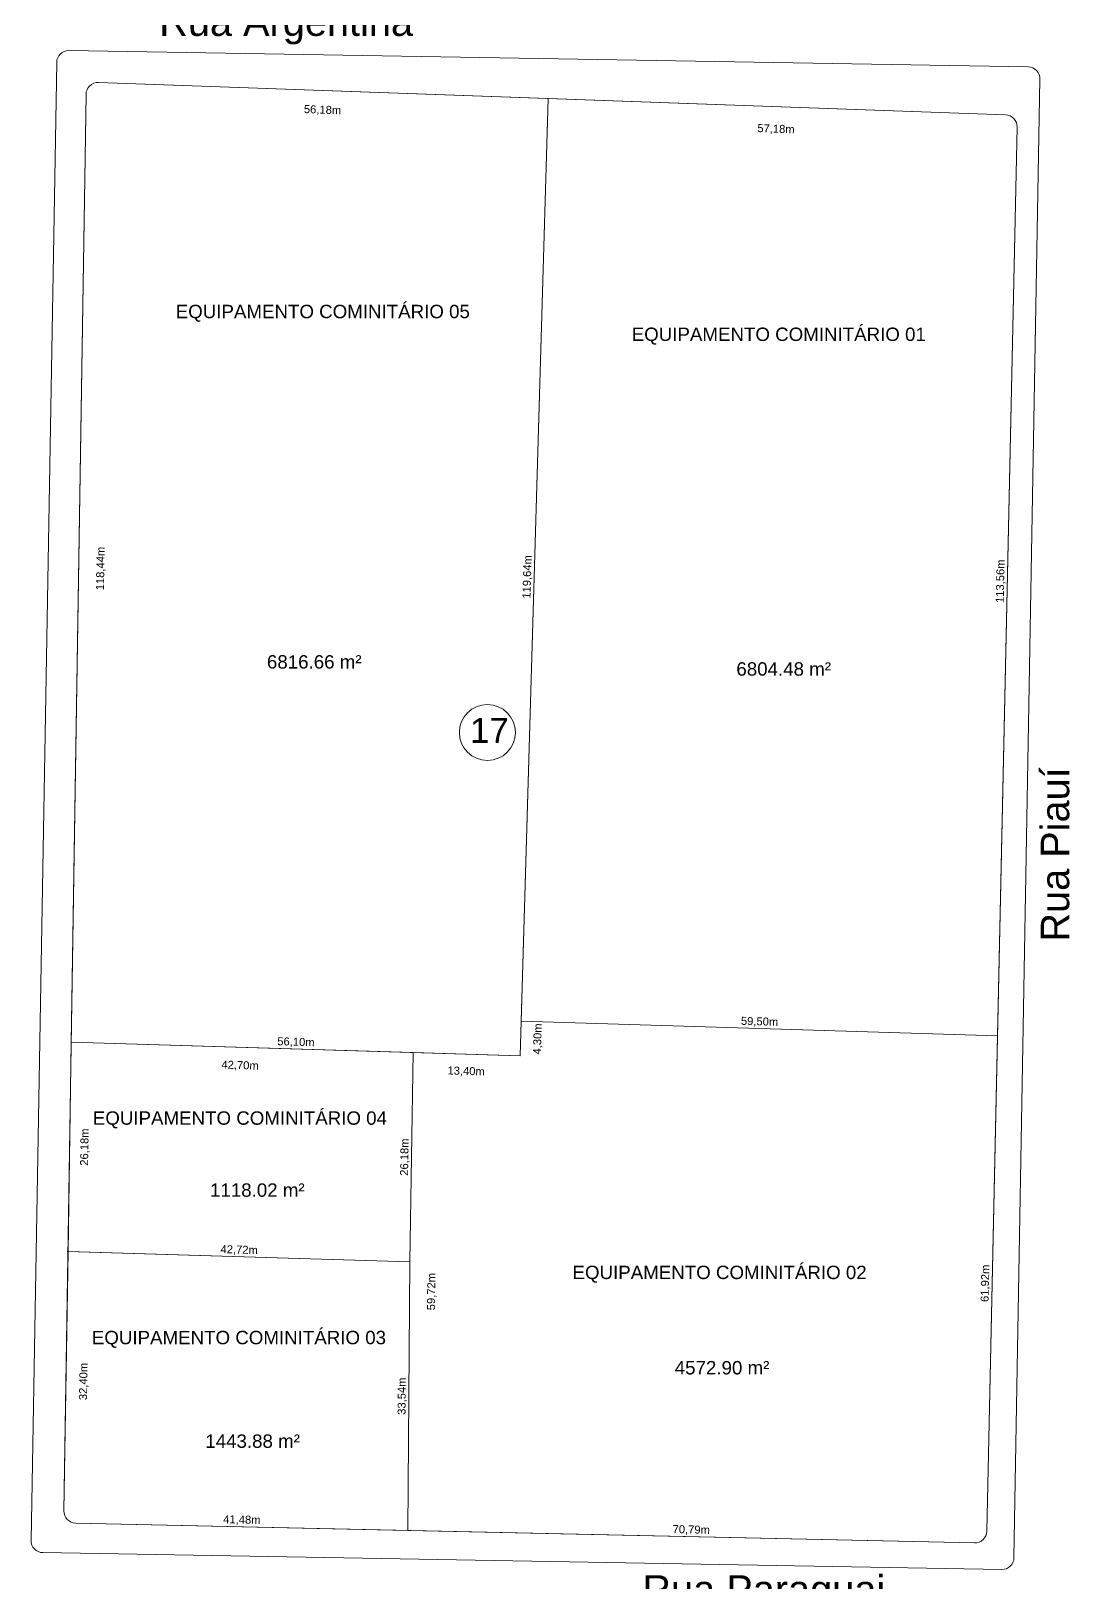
# Model space of a CAD drawing. Header units: metres. Extents: x 3808 to 8215, y 2374 to 6187.
# Drawn here: x 5150.7 to 5280, y 4597.6 to 4791.5 of the extents above; entities that cross this region are included whole.
import ezdxf

# ---------------------------------------------------------------- set-up
doc = ezdxf.new("R2010")
doc.units = ezdxf.units.M
for name, color, linetype in [('Areas Lotes', 1, 'Continuous'), ('Calçada', 8, 'Continuous'), ('Lote', 7, 'Continuous'), ('Nome das Ruas', 7, 'Continuous'), ('Nº. quadra', 7, 'Continuous'), ('quadras', 7, 'Continuous')]:
    doc.layers.add(name, color=color, linetype=linetype)
doc.styles.add('Arial', font='arial.ttf')
doc.dimstyles.new('Copy(2) of ISO-25', dxfattribs={"dimtxt": 1, "dimasz": 2.5, "dimexe": 1.25, "dimexo": 0.625, "dimgap": 0.2, "dimtad": 1, "dimtoh": 1, "dimlfac": 1, "dimzin": 1, "dimtxsty": 'Arial', "dimblk": 'NONE', "dimcen": 0, "dimse1": 1, "dimse2": 1, "dimsd1": 1, "dimsd2": 1, "dimclrt": 256, "dimaunit": 1, "dimadec": 3, "dimazin": 0, "dimtfac": 1, "dimtmove": 0, "dimatfit": 3, "dimldrblk": 'NONE', "dimfxl": 1, "dimtolj": 1, "dimtzin": 0, "dimarcsym": 0})

# ---------------------------------------------------------------- blocks, each defined once
blk = doc.blocks.new('*D4571')
at = {"layer": 'Defpoints', "color": 0, "linetype": 'Continuous', "transparency": 16777216}
for p in [(5197.76, 4604.13), (5197.76, 4604.13), (5268.53, 4602.56)]:
    blk.add_point(p, dxfattribs=at)
at = {"layer": 'Lote', "linetype": 'Continuous', "lineweight": 5, "transparency": 16777216, "insert": (5233.16, 4604.15), "char_height": 1, "attachment_point": 5, "rotation": 358.7323, "style": 'Arial'}
blk.add_mtext('\\A1;70,79m', dxfattribs=at)
blk = doc.blocks.new('_None')
blk = doc.blocks.new('*D4572')
at = {"layer": 'Defpoints', "color": 0, "linetype": 'Continuous', "transparency": 16777216}
for p in [(5156.29, 4605.05), (5156.29, 4605.05), (5197.76, 4604.13)]:
    blk.add_point(p, dxfattribs=at)
at = {"layer": 'Lote', "linetype": 'Continuous', "lineweight": 5, "transparency": 16777216, "insert": (5177.04, 4605.39), "char_height": 1, "attachment_point": 5, "rotation": 358.7323, "style": 'Arial'}
blk.add_mtext('\\A1;41,48m', dxfattribs=at)
blk = doc.blocks.new('*D4573')
at = {"layer": 'Defpoints', "color": 0, "linetype": 'Continuous', "transparency": 16777216}
for p in [(5198.02, 4637.67), (5197.76, 4604.13), (5197.76, 4604.13)]:
    blk.add_point(p, dxfattribs=at)
at = {"layer": 'Lote', "linetype": 'Continuous', "lineweight": 5, "transparency": 16777216, "insert": (5197.09, 4620.9), "char_height": 1, "attachment_point": 5, "rotation": 89.5531, "style": 'Arial'}
blk.add_mtext('\\A1;33,54m', dxfattribs=at)
blk = doc.blocks.new('*D4574')
at = {"layer": 'Defpoints', "color": 0, "linetype": 'Continuous', "transparency": 16777216}
for p in [(5198.41, 4663.85), (5198.41, 4663.85), (5198.02, 4637.67)]:
    blk.add_point(p, dxfattribs=at)
at = {"layer": 'Lote', "linetype": 'Continuous', "lineweight": 5, "transparency": 16777216, "insert": (5197.42, 4650.77), "char_height": 1, "attachment_point": 5, "rotation": 89.1471, "style": 'Arial'}
blk.add_mtext('\\A1;26,18m', dxfattribs=at)
blk = doc.blocks.new('*D4575')
at = {"layer": 'Defpoints', "color": 0, "linetype": 'Continuous', "transparency": 16777216}
for p in [(5155.32, 4638.96), (5155.32, 4638.96), (5198.02, 4637.67)]:
    blk.add_point(p, dxfattribs=at)
at = {"layer": 'Lote', "linetype": 'Continuous', "lineweight": 5, "transparency": 16777216, "insert": (5176.7, 4639.12), "char_height": 1, "attachment_point": 5, "rotation": 358.2652, "style": 'Arial'}
blk.add_mtext('\\A1;42,72m', dxfattribs=at)
blk = doc.blocks.new('*D4576')
at = {"layer": 'Defpoints', "color": 0, "linetype": 'Continuous', "transparency": 16777216}
for p in [(5155.32, 4638.96), (5154.82, 4606.57), (5157.86, 4606.52)]:
    blk.add_point(p, dxfattribs=at)
at = {"layer": 'Lote', "linetype": 'Continuous', "lineweight": 5, "transparency": 16777216, "insert": (5157.32, 4622.73), "char_height": 1, "attachment_point": 5, "rotation": 89.1084, "style": 'Arial'}
blk.add_mtext('\\A1;32,40m', dxfattribs=at)
blk = doc.blocks.new('*D4577')
at = {"layer": 'Defpoints', "color": 0, "linetype": 'Continuous', "transparency": 16777216}
for p in [(5155.73, 4665.14), (5158.46, 4665.1), (5155.32, 4638.96)]:
    blk.add_point(p, dxfattribs=at)
at = {"layer": 'Lote', "linetype": 'Continuous', "lineweight": 5, "transparency": 16777216, "insert": (5157.46, 4652.02), "char_height": 1, "attachment_point": 5, "rotation": 89.1084, "style": 'Arial'}
blk.add_mtext('\\A1;26,18m', dxfattribs=at)
blk = doc.blocks.new('*D4578')
at = {"layer": 'Defpoints', "color": 0, "linetype": 'Continuous', "transparency": 16777216}
for p in [(5198.41, 4663.85), (5197.76, 4604.13), (5201.24, 4604.09)]:
    blk.add_point(p, dxfattribs=at)
at = {"layer": 'Lote', "linetype": 'Continuous', "lineweight": 5, "transparency": 16777216, "insert": (5200.77, 4633.96), "char_height": 1, "attachment_point": 5, "rotation": 89.3751, "style": 'Arial'}
blk.add_mtext('\\A1;59,72m', dxfattribs=at)
blk = doc.blocks.new('*D4579')
at = {"layer": 'Defpoints', "color": 0, "linetype": 'Continuous', "transparency": 16777216}
for p in [(5155.73, 4665.14), (5198.41, 4663.85), (5155.64, 4662.01)]:
    blk.add_point(p, dxfattribs=at)
at = {"layer": 'Lote', "linetype": 'Continuous', "lineweight": 5, "transparency": 16777216, "insert": (5176.81, 4662.17), "char_height": 1, "attachment_point": 5, "rotation": 358.2652, "style": 'Arial'}
blk.add_mtext('\\A1;42,70m', dxfattribs=at)
blk = doc.blocks.new('*D4580')
at = {"layer": 'Defpoints', "color": 0, "linetype": 'Continuous', "transparency": 16777216}
for p in [(5155.73, 4665.14), (5211.81, 4663.44), (5211.81, 4663.44)]:
    blk.add_point(p, dxfattribs=at)
at = {"layer": 'Lote', "linetype": 'Continuous', "lineweight": 5, "transparency": 16777216, "insert": (5183.79, 4665.09), "char_height": 1, "attachment_point": 5, "rotation": 358.2652, "style": 'Arial'}
blk.add_mtext('\\A1;56,10m', dxfattribs=at)
blk = doc.blocks.new('*D4581')
at = {"layer": 'Defpoints', "color": 0, "linetype": 'Continuous', "transparency": 16777216}
for p in [(5198.41, 4663.85), (5211.81, 4663.44), (5211.72, 4660.44)]:
    blk.add_point(p, dxfattribs=at)
at = {"layer": 'Lote', "linetype": 'Continuous', "lineweight": 5, "transparency": 16777216, "insert": (5205.04, 4661.44), "char_height": 1, "attachment_point": 5, "rotation": 358.2652, "style": 'Arial'}
blk.add_mtext('\\A1;13,40m', dxfattribs=at)
blk = doc.blocks.new('*D4582')
at = {"layer": 'Defpoints', "color": 0, "linetype": 'Continuous', "transparency": 16777216}
for p in [(5211.93, 4667.74), (5214.89, 4667.65), (5211.81, 4663.44)]:
    blk.add_point(p, dxfattribs=at)
at = {"layer": 'Lote', "linetype": 'Continuous', "lineweight": 5, "transparency": 16777216, "insert": (5214.03, 4665.53), "char_height": 1, "attachment_point": 5, "rotation": 88.3383, "style": 'Arial'}
blk.add_mtext('\\A1;4,30m', dxfattribs=at)
blk = doc.blocks.new('*D4583')
at = {"layer": 'Defpoints', "color": 0, "linetype": 'Continuous', "transparency": 16777216}
for p in [(5211.93, 4667.74), (5271.4, 4665.94), (5271.4, 4665.94)]:
    blk.add_point(p, dxfattribs=at)
at = {"layer": 'Lote', "linetype": 'Continuous', "lineweight": 5, "transparency": 16777216, "insert": (5241.69, 4667.64), "char_height": 1, "attachment_point": 5, "rotation": 358.2652, "style": 'Arial'}
blk.add_mtext('\\A1;59,50m', dxfattribs=at)
blk = doc.blocks.new('*D4584')
at = {"layer": 'Defpoints', "color": 0, "linetype": 'Continuous', "transparency": 16777216}
for p in [(5271.4, 4665.94), (5270.06, 4604.03), (5270.06, 4604.03)]:
    blk.add_point(p, dxfattribs=at)
at = {"layer": 'Lote', "linetype": 'Continuous', "lineweight": 5, "transparency": 16777216, "insert": (5269.93, 4635), "char_height": 1, "attachment_point": 5, "rotation": 88.7597, "style": 'Arial'}
blk.add_mtext('\\A1;61,92m', dxfattribs=at)
blk = doc.blocks.new('*D4585')
at = {"layer": 'Defpoints', "color": 0, "linetype": 'Continuous', "transparency": 16777216}
for p in [(5273.86, 4779.47), (5273.86, 4779.47), (5271.4, 4665.94)]:
    blk.add_point(p, dxfattribs=at)
at = {"layer": 'Lote', "linetype": 'Continuous', "lineweight": 5, "transparency": 16777216, "insert": (5271.83, 4722.72), "char_height": 1, "attachment_point": 5, "rotation": 88.7597, "style": 'Arial'}
blk.add_mtext('\\A1;113,56m', dxfattribs=at)
blk = doc.blocks.new('*D4586')
at = {"layer": 'Defpoints', "color": 0, "linetype": 'Continuous', "transparency": 16777216}
for p in [(5215.28, 4783.04), (5215.28, 4783.04), (5211.81, 4663.44)]:
    blk.add_point(p, dxfattribs=at)
at = {"layer": 'Lote', "linetype": 'Continuous', "lineweight": 5, "transparency": 16777216, "insert": (5212.74, 4723.26), "char_height": 1, "attachment_point": 5, "rotation": 88.3383, "style": 'Arial'}
blk.add_mtext('\\A1;119,64m', dxfattribs=at)
blk = doc.blocks.new('*D4587')
at = {"layer": 'Defpoints', "color": 0, "linetype": 'Continuous', "transparency": 16777216}
for p in [(5157.57, 4783.56), (5155.73, 4665.14), (5159.33, 4665.08)]:
    blk.add_point(p, dxfattribs=at)
at = {"layer": 'Lote', "linetype": 'Continuous', "lineweight": 5, "transparency": 16777216, "insert": (5159.45, 4724.31), "char_height": 1, "attachment_point": 5, "rotation": 89.1084, "style": 'Arial'}
blk.add_mtext('\\A1;118,44m', dxfattribs=at)
blk = doc.blocks.new('*D4588')
at = {"layer": 'Defpoints', "color": 0, "linetype": 'Continuous', "transparency": 16777216}
for p in [(5159.13, 4785.04), (5215.28, 4783.04), (5215.16, 4779.75)]:
    blk.add_point(p, dxfattribs=at)
at = {"layer": 'Lote', "linetype": 'Continuous', "lineweight": 5, "transparency": 16777216, "insert": (5187.11, 4781.55), "char_height": 1, "attachment_point": 5, "rotation": 357.9599, "style": 'Arial'}
blk.add_mtext('\\A1;56,18m', dxfattribs=at)
blk = doc.blocks.new('*D4589')
at = {"layer": 'Defpoints', "color": 0, "linetype": 'Continuous', "transparency": 16777216}
for p in [(5215.28, 4783.04), (5272.42, 4781), (5272.29, 4777.35)]:
    blk.add_point(p, dxfattribs=at)
at = {"layer": 'Lote', "linetype": 'Continuous', "lineweight": 5, "transparency": 16777216, "insert": (5243.74, 4779.17), "char_height": 1, "attachment_point": 5, "rotation": 357.9599, "style": 'Arial'}
blk.add_mtext('\\A1;57,18m', dxfattribs=at)

msp = doc.modelspace()

# ---------------------------------------------------------------- linework, layer by layer
at = {"layer": 'Calçada', "linetype": 'Continuous', "lineweight": 5}
for p, q in [((5275.228, 4786.974), (5155.438, 4789.024)), ((5153.913, 4787.55), (5150.71, 4602.874)), ((5276.702, 4785.448), (5273.464, 4600.713)), ((5271.938, 4599.24), (5152.183, 4601.348))]:
    msp.add_line(p, q, dxfattribs=at)
for centre, start, end in [((5155.413, 4787.524), 89.01954, 179.00625), ((5275.202, 4785.474), 358.9959, 89.01954), ((5152.209, 4602.848), 179.00625, 268.99138), ((5271.964, 4600.74), 268.99138, 358.9959)]:
    msp.add_arc(centre, 1.5, start, end, dxfattribs=at)
at = {"layer": 'Lote', "lineweight": 5}
for p, q in [((5211.806, 4663.44), (5215.276, 4783.035)), ((5211.931, 4667.739), (5271.435, 4665.936)), ((5155.732, 4665.139), (5211.806, 4663.44)), ((5155.211, 4638.965), (5198.023, 4637.668)), ((5198.023, 4637.668), (5197.761, 4604.128))]:
    msp.add_line(p, q, dxfattribs=at)
at = {"layer": 'Lote', "linetype": 'Continuous', "lineweight": 5}
msp.add_line((5198.412, 4663.846), (5198.023, 4637.668), dxfattribs=at)
at = {"layer": 'Lote', "linetype": 'Continuous', "lineweight": 5, "flags": 128}
for points in [[(5211.806, 4663.44), (5215.276, 4783.035), (5159.128, 4785.035, 0.4200972), (5157.575, 4783.559), (5155.732, 4665.139)], [(5211.931, 4667.739), (5271.404, 4665.937), (5273.862, 4779.468, 0.410131), (5272.416, 4781), (5215.276, 4783.035)], [(5211.931, 4667.739), (5211.806, 4663.44), (5198.412, 4663.846), (5198.023, 4637.668), (5197.761, 4604.128), (5268.53, 4602.562, 0.4143533), (5270.063, 4604.029), (5271.404, 4665.937)], [(5155.325, 4638.961), (5154.82, 4606.568, 0.4122922), (5156.287, 4605.045), (5197.761, 4604.128), (5198.023, 4637.668)]]:
    msp.add_lwpolyline(points, format="xyb", close=True, dxfattribs=at)
msp.add_lwpolyline([(5198.023, 4637.668), (5198.412, 4663.846), (5155.732, 4665.139), (5155.325, 4638.961)], close=True, dxfattribs=at)
at = {"layer": 'Nº. quadra', "lineweight": 5}
msp.add_circle((5207.703, 4703.82), 3.496, dxfattribs=at)
at = {"layer": 'quadras', "lineweight": 5}
for p, q in [((5272.416, 4781), (5159.128, 4785.035)), ((5157.575, 4783.559), (5154.82, 4606.568)), ((5270.063, 4604.029), (5273.862, 4779.468)), ((5156.287, 4605.045), (5268.53, 4602.562))]:
    msp.add_line(p, q, dxfattribs=at)
at = {"layer": 'quadras', "linetype": 'Continuous', "lineweight": 5, "flags": 128}
msp.add_lwpolyline([(5154.82, 4606.568, 0.4122922), (5156.287, 4605.045), (5268.53, 4602.562, 0.4143533), (5270.063, 4604.029), (5273.862, 4779.468, 0.410131), (5272.416, 4781), (5159.128, 4785.035, 0.4200972), (5157.575, 4783.559)], format="xyb", close=True, dxfattribs=at)
at = {"layer": 'quadras', "lineweight": 5}
for centre, start, end in [((5159.075, 4783.536), 87.95988, 179.10844), ((5272.362, 4779.501), 358.75966, 87.95988), ((5156.32, 4606.545), 179.10844, 268.73234), ((5268.564, 4604.061), 268.73234, 358.75966)]:
    msp.add_arc(centre, 1.5, start, end, dxfattribs=at)

# ---------------------------------------------------------------- texts
at = {"layer": 'Areas Lotes', "linetype": 'Continuous', "lineweight": 5, "style": 'Arial'}
for s, p in [('EQUIPAMENTO COMINITÁRIO 05', (5168.776, 4755.586)), ('EQUIPAMENTO COMINITÁRIO 01', (5225.722, 4752.74)), ('6816.66 m²', (5180.166, 4711.81)), ('6804.48 m²', (5238.794, 4710.923)), ('EQUIPAMENTO COMINITÁRIO 04', (5158.423, 4654.811)), ('1118.02 m²', (5173.059, 4645.813)), ('EQUIPAMENTO COMINITÁRIO 02', (5218.329, 4635.525)), ('EQUIPAMENTO COMINITÁRIO 03', (5158.303, 4627.387)), ('4572.90 m²', (5231.096, 4623.617)), ('1443.88 m²', (5172.467, 4614.442))]:
    msp.add_text(s, height=1.6726, dxfattribs=at).set_placement(p)
at = {"layer": 'Nome das Ruas', "lineweight": 5, "style": 'Arial'}
for s, p in [('Rua Argentina', (5166.716, 4790.856, 165.916)), ('Rua Paraguai', (5227.055, 4594.965, 165.916))]:
    msp.add_text(s, height=3.55, dxfattribs=at).set_placement(p)
msp.add_text('Rua Piauí', height=3.55, rotation=90, dxfattribs=at).set_placement((5280.356, 4677.693, 165.916))
at = {"layer": 'Nº. quadra', "lineweight": 5, "style": 'Arial'}
msp.add_text('17', height=3.1039, dxfattribs=at).set_placement((5205.539, 4702.526))

# ---------------------------------------------------------------- dimensions: what is measured, and where the dimension line sits
at = {"layer": 'Lote', "linetype": 'Continuous', "lineweight": 5}
for p1, p2, distance, picture, middle in [((5159.128, 4785.035), (5215.276, 4783.035), -3.284, '*D4588', (5187.113, 4781.553)), ((5157.5748, 4783.5595), (5155.7319, 4665.1388), 3.5942, '*D4587', (5159.4462, 4724.3057)), ((5211.8062, 4663.4405), (5215.2756, 4783.0351), 0, '*D4586', (5212.7403, 4723.261)), ((5215.276, 4783.035), (5272.416, 4781), -3.648, '*D4589', (5243.744, 4779.172)), ((5271.404, 4665.937), (5273.862, 4779.468), 0, '*D4585', (5271.832, 4722.72)), ((5211.931, 4667.739), (5271.404, 4665.937), 0, '*D4583', (5241.692, 4667.639)), ((5155.732, 4665.139), (5211.806, 4663.44), 0, '*D4580', (5183.793, 4665.09)), ((5271.404, 4665.937), (5270.063, 4604.029), 0, '*D4584', (5269.933, 4635)), ((5155.325, 4638.961), (5155.732, 4665.139), -2.732, '*D4577', (5157.459, 4652.02)), ((5198.023, 4637.668), (5198.412, 4663.846), 0, '*D4574', (5197.417, 4650.769)), ((5198.412, 4663.846), (5197.761, 4604.128), 3.482, '*D4578', (5200.768, 4633.958)), ((5198.412, 4663.846), (5211.806, 4663.44), -3.004, '*D4581', (5205.043, 4661.441)), ((5155.325, 4638.961), (5154.82, 4606.568), 3.044, '*D4576', (5157.315, 4622.73)), ((5198.023, 4637.668), (5155.325, 4638.961), 0, '*D4575', (5176.698, 4639.115)), ((5198.023, 4637.668), (5197.761, 4604.128), 0, '*D4573', (5197.091, 4620.904)), ((5197.761, 4604.128), (5156.287, 4605.045), 0, '*D4572', (5177.042, 4605.387)), ((5268.53, 4602.562), (5197.761, 4604.128), 0, '*D4571', (5233.163, 4604.145))]:
    dim = msp.add_aligned_dim(p1=p1, p2=p2, distance=distance, dimstyle='Copy(2) of ISO-25', override={"dimpost": 'm'}, dxfattribs=at)
    dim.commit()
    dim.dimension.update_dxf_attribs({"geometry": picture, "text_midpoint": middle})
for base, p1, p2, angle, picture, middle in [((5214.893, 4667.653), (5211.806, 4663.44), (5211.931, 4667.739), 88.33832, '*D4582', (5214.831, 4665.504)), ((5155.637, 4662.009), (5198.412, 4663.846), (5155.732, 4665.139), 178.26522, '*D4579', (5176.785, 4661.369))]:
    dim = msp.add_linear_dim(base=base, p1=p1, p2=p2, angle=angle, dimstyle='Copy(2) of ISO-25', override={"dimpost": 'm'}, dxfattribs=at)
    dim.commit()
    dim.dimension.update_dxf_attribs({"geometry": picture, "text_midpoint": middle, "dimtype": 161})

doc.saveas('drawing.dxf')
